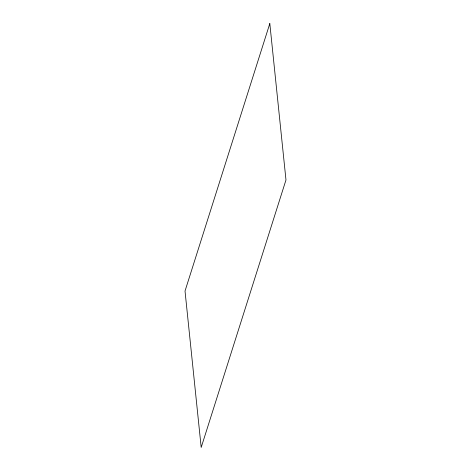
<?xml version="1.0" encoding="UTF-8"?>
<svg xmlns="http://www.w3.org/2000/svg" width="471" height="471" viewBox="0 0 471 471"><rect width="100%" height="100%" fill="white"/><g stroke="black" fill="none" stroke-linecap="round" stroke-linejoin="round"><path stroke-width="0.71" d="M269.812 23.55L185.021 291.037L201.188 447.45L285.979 179.963L269.812 23.55"/></g></svg>
